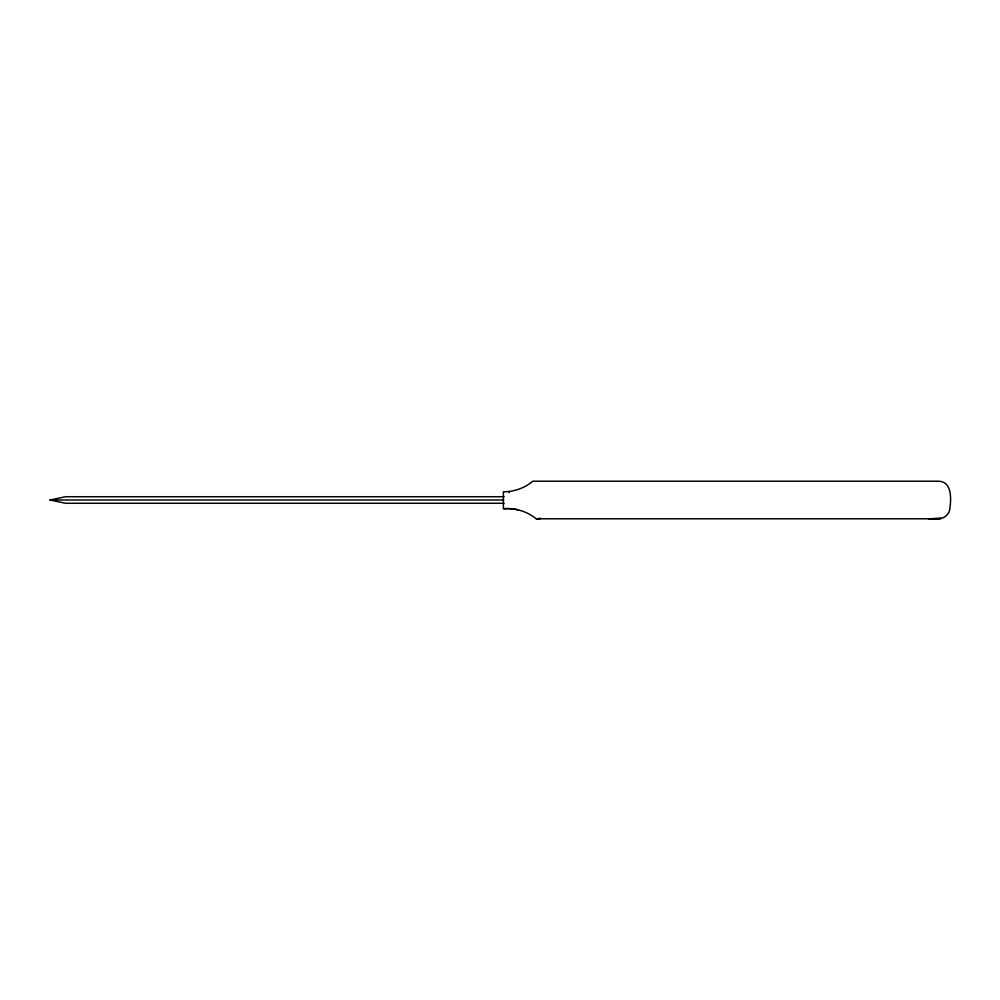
<?xml version="1.0" encoding="UTF-8"?>
<svg xmlns="http://www.w3.org/2000/svg" width="1000" height="1000" viewBox="0 0 1000 1000"><rect width="100%" height="100%" fill="white"/><g stroke="black" fill="none" stroke-linecap="round" stroke-linejoin="round"><path stroke-width="1.5" d="M539.062 518.787L540.487 518.4L536.2 518.787C527.1 511.388 515.087 507.725 503.413 508.787L503.4 491.8C514.025 491.863 524.675 488.088 532.788 481.213L938.512 481.213C951.8 481.45 951.225 498.162 950 507.4C950.037 513.538 944.625 518.837 938.512 518.787L536.213 518.787M504.075 503.275L65.537 503.275L50 500L65.537 496.725L504.075 496.725M930.7 518.787L941.112 518.4L928.688 518.787M50 500L503.488 500M509.2 491.475L509.212 492.6M504.137 508.7A45.487 45.1 0 0 1 518.488 509.938"/></g></svg>
